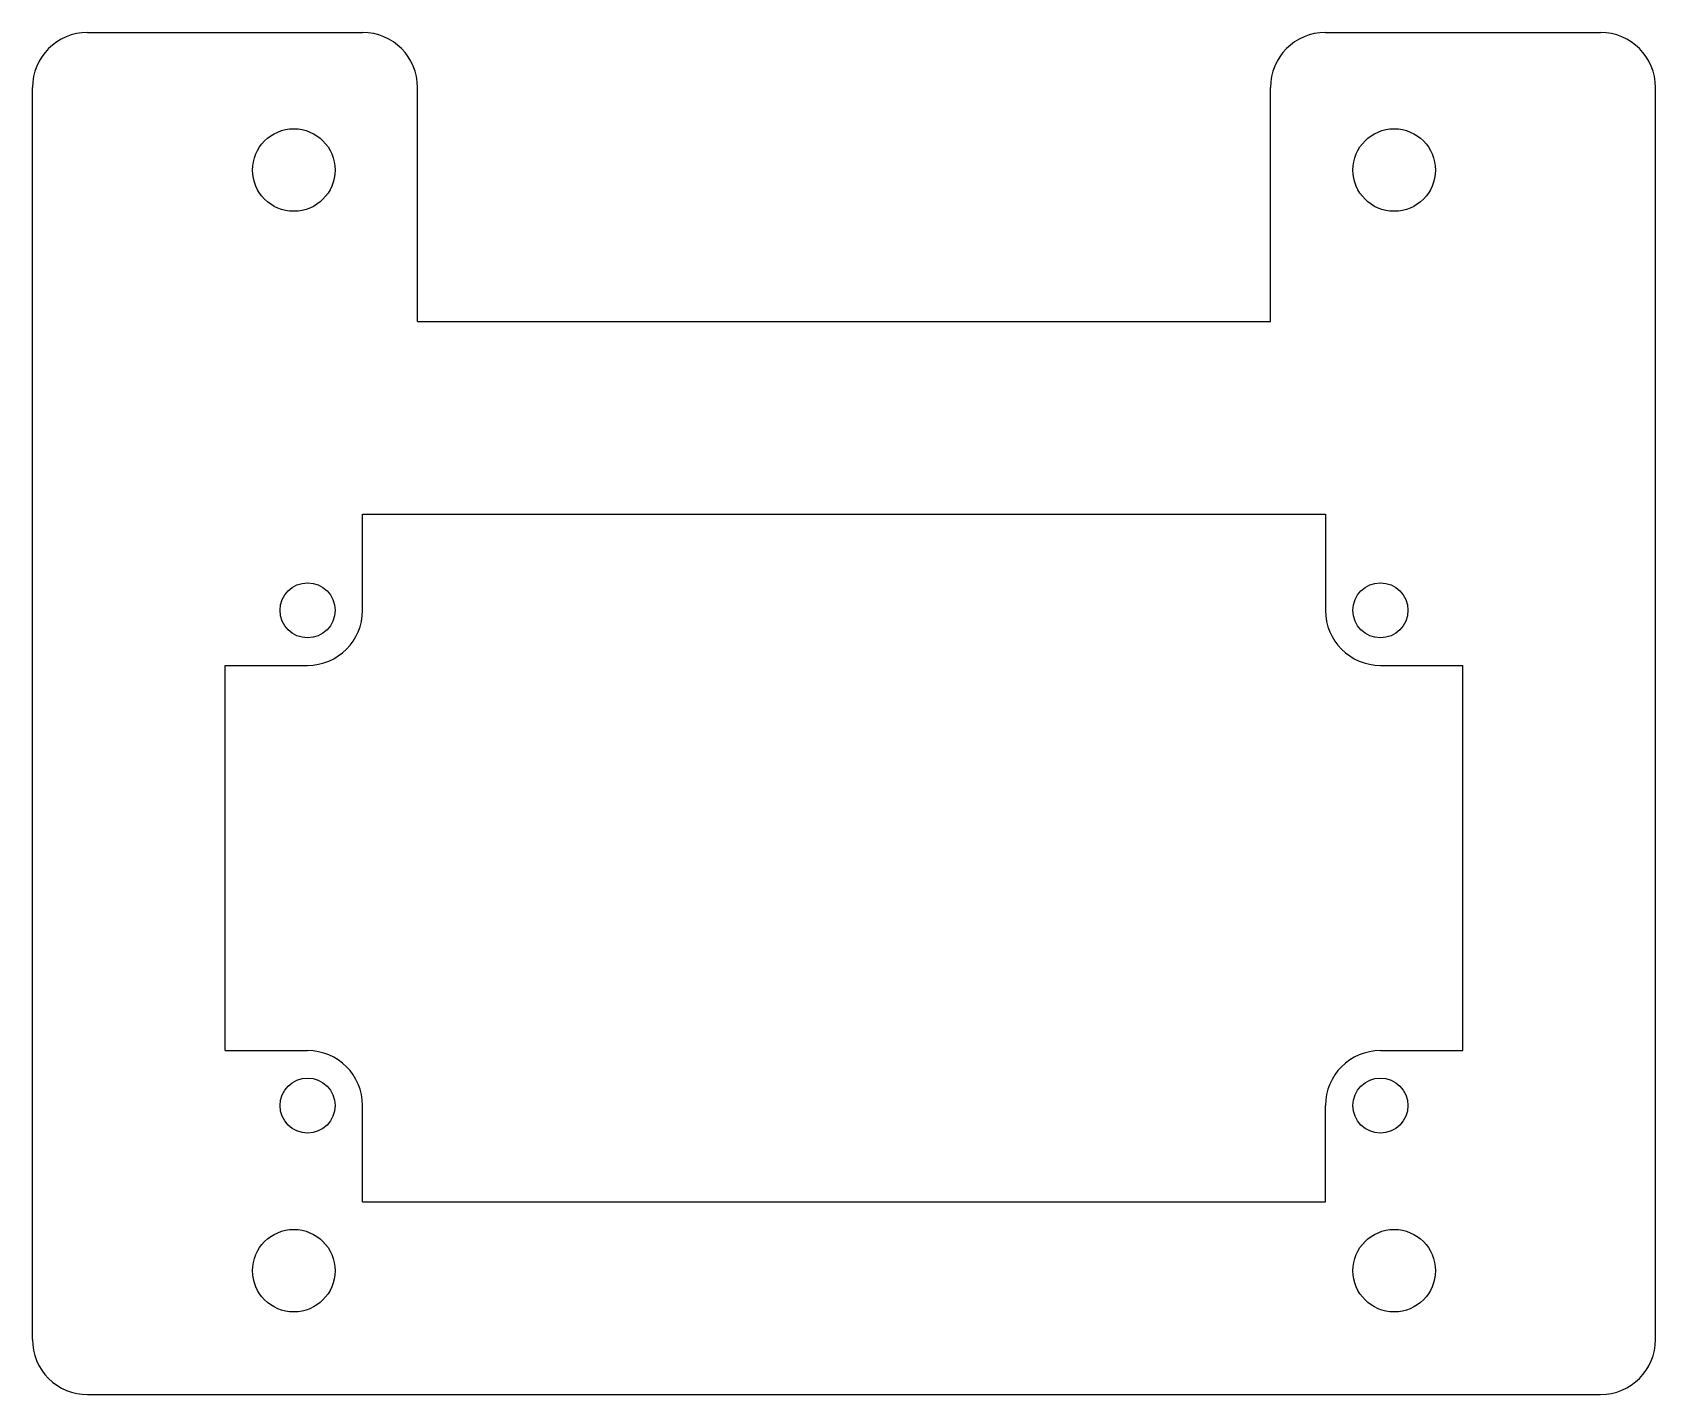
# Model space of a CAD drawing. Extents: x 43 to 102, y 33 to 82.5.
import ezdxf

# ---------------------------------------------------------------- set-up
doc = ezdxf.new("R2010")
doc.units = 0
doc.layers.add('TOPLAYER', color=1, linetype='CONTINUOUS')

msp = doc.modelspace()

# ---------------------------------------------------------------- linework, layer by layer
at = {"layer": 'TOPLAYER'}
for p, q in [((45, 82.5), (55, 82.5)), ((90, 82.5), (100, 82.5)), ((43, 72), (43, 80.5)), ((57, 72), (57, 80.5)), ((88, 72), (88, 80.5)), ((102, 72), (102, 80.5)), ((43, 35), (43, 72)), ((57, 72), (88, 72)), ((102, 35), (102, 72)), ((55, 65), (90, 65)), ((55, 61.5), (55, 65)), ((90, 65), (90, 61.5)), ((50, 45.5), (50, 59.5)), ((50, 59.5), (53, 59.5)), ((92, 59.5), (95, 59.5)), ((95, 45.5), (95, 59.5)), ((50, 45.5), (53, 45.5)), ((92, 45.5), (95, 45.5)), ((55, 40), (55, 43.5)), ((90, 40), (90, 43.5)), ((55, 40), (90, 40)), ((45, 33), (100, 33))]:
    msp.add_line(p, q, dxfattribs=at)
for centre, radius in [((52.5, 77.5), 1.5), ((92.5, 77.5), 1.5), ((53, 61.5), 1), ((92, 61.5), 1), ((53, 43.5), 1), ((92, 43.5), 1), ((52.5, 37.5), 1.5), ((92.5, 37.5), 1.5)]:
    msp.add_circle(centre, radius, dxfattribs=at)
for centre, start, end in [((45, 80.5), 90.00007, 180), ((55, 80.5), 0, 90), ((90, 80.5), 90, 180), ((100, 80.5), 0, 89.99993), ((53, 61.5), 270, 359.99993), ((92, 61.5), 180, 269.99993), ((53, 43.5), 0, 89.99993), ((92, 43.5), 90.00007, 180), ((45, 35), 179.99993, 269.99993), ((100, 35), 270.00007, 0)]:
    msp.add_arc(centre, 2, start, end, dxfattribs=at)

doc.saveas('drawing.dxf')
